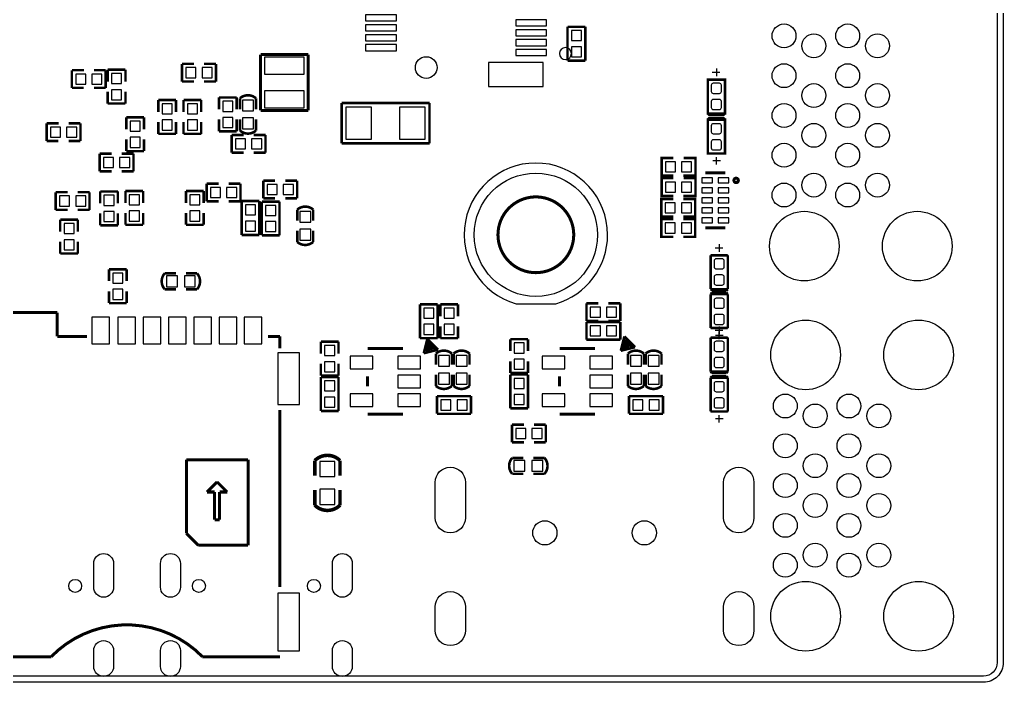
# Model space of a CAD drawing. Extents: x -68.1 to 17, y 26 to 103.8.
# Drawn here: x -32.43 to 17.02, y 28.73 to 62.04 of the extents above; entities that cross this region are included whole.
import ezdxf

# ---------------------------------------------------------------- set-up
doc = ezdxf.new("R2010")
doc.units = 0
for name, color, linetype in [('BG_OUTLINE', 2, 'CONTINUOUS'), ('PG_SILKSCREEN_BOTTOM', 134, 'CONTINUOUS'), ('PIN_BOTTOM', 242, 'CONTINUOUS'), ('RKI_ALL', 1, 'CONTINUOUS'), ('RKO_ALL', 1, 'CONTINUOUS')]:
    doc.layers.add(name, color=color, linetype=linetype)

msp = doc.modelspace()

# ---------------------------------------------------------------- linework, layer by layer
at = {"layer": 'BG_OUTLINE'}
msp.add_lwpolyline([(-66.983102, 103.72598), (16.016986, 103.72598, -0.414199), (17.016984, 102.725982), (17.016984, 29.726128, -0.414243), (16.016986, 28.725876), (-41.66616, 28.725876)], format="xyb", dxfattribs=at)
at = {"layer": 'PG_SILKSCREEN_BOTTOM'}
for points, const_width in [([(-4.0005, 61.6839), (-4.8895, 61.6839)], 0.127), ([(-4.8895, 61.6839), (-4.8895, 59.9821)], 0.127), ([(-4.0005, 59.9821), (-4.0005, 61.6839)], 0.127), ([(-20.323556, 57.482232), (-20.323556, 60.282328)], 0.150114), ([(-20.323556, 60.282328), (-17.923764, 60.282328)], 0.150114), ([(-17.923764, 60.282328), (-17.923764, 57.482232)], 0.150114), ([(-23.66645, 59.81954), (-24.26716, 59.81954)], 0.127), ([(-24.26716, 59.81954), (-24.26716, 58.93054)], 0.127), ([(-22.56536, 59.81954), (-23.16226, 59.81954)], 0.127), ([(-22.56536, 58.93054), (-22.56536, 59.81954)], 0.127), ([(-4.8895, 59.9821), (-4.0005, 59.9821)], 0.127), ([(-29.20619, 59.4995), (-29.8069, 59.4995)], 0.127), ([(-29.8069, 59.4995), (-29.8069, 58.6105)], 0.127), ([(-28.1051, 59.4995), (-28.702, 59.4995)], 0.127), ([(-28.1051, 58.6105), (-28.1051, 59.4995)], 0.127), ([(-27.1145, 59.5249), (-28.0035, 59.5249)], 0.127), ([(-28.0035, 59.5249), (-28.0035, 58.928)], 0.127), ([(-27.1145, 58.92419), (-27.1145, 59.5249)], 0.127), ([(-24.26716, 58.93054), (-23.67026, 58.93054)], 0.127), ([(-23.16226, 58.93054), (-22.56536, 58.93054)], 0.127), ([(2.159, 59.02198), (2.159, 57.32018), (3.0226, 57.32018), (3.0226, 59.02198), (2.159, 59.02198)], 0.127), ([(-29.8069, 58.6105), (-29.21, 58.6105)], 0.127), ([(-28.702, 58.6105), (-28.1051, 58.6105)], 0.127), ([(-28.0035, 58.42), (-28.0035, 57.8231)], 0.127), ([(-27.1145, 57.8231), (-27.1145, 58.42)], 0.127), ([(-28.0035, 57.8231), (-27.1145, 57.8231)], 0.127), ([(-24.5745, 58.0009), (-25.4635, 58.0009)], 0.127), ([(-25.4635, 58.0009), (-25.4635, 57.404)], 0.127), ([(-24.5745, 57.404), (-24.5745, 58.0009)], 0.127), ([(-23.3045, 58.0009), (-24.1935, 58.0009)], 0.127), ([(-24.1935, 58.0009), (-24.1935, 57.404)], 0.127), ([(-23.3045, 57.404), (-23.3045, 58.0009)], 0.127), ([(-21.5265, 58.1279), (-22.4155, 58.1279)], 0.127), ([(-22.4155, 58.1279), (-22.4155, 57.531)], 0.127), ([(-21.5265, 57.52719), (-21.5265, 58.1279)], 0.127), ([(-21.35505, 58.0898), (-21.35505, 57.526936)], 0.130048), ([(-20.55495, 57.526936), (-20.55495, 58.0898)], 0.130048), ([(-16.24838, 57.85612), (-16.24838, 55.82412)], 0.127), ([(-11.82878, 57.85612), (-16.24838, 57.85612)], 0.127), ([(-11.82878, 55.82412), (-11.82878, 57.85612)], 0.127), ([(-17.923764, 57.482232), (-20.323556, 57.482232)], 0.150114), ([(2.159, 57.32018), (2.2352, 57.24398), (2.9464, 57.24398), (3.0226, 57.32018)], 0.127), ([(-30.47619, 56.8325), (-31.0769, 56.8325)], 0.127), ([(-31.0769, 56.8325), (-31.0769, 55.9435)], 0.127), ([(-29.3751, 56.8325), (-29.972, 56.8325)], 0.127), ([(-29.3751, 55.9435), (-29.3751, 56.8325)], 0.127), ([(-26.17978, 57.13222), (-27.06878, 57.13222)], 0.127), ([(-27.06878, 57.13222), (-27.06878, 56.53532)], 0.127), ([(-26.17978, 56.53532), (-26.17978, 57.13222)], 0.127), ([(-25.4635, 56.89981), (-25.4635, 56.2991)], 0.127), ([(-24.5745, 56.2991), (-24.5745, 56.896)], 0.127), ([(-24.1935, 56.89981), (-24.1935, 56.2991)], 0.127), ([(-23.3045, 56.2991), (-23.3045, 56.896)], 0.127), ([(-22.4155, 57.023), (-22.4155, 56.4261)], 0.127), ([(-21.5265, 56.4261), (-21.5265, 57.023)], 0.127), ([(-21.35505, 56.4642), (-21.35505, 57.027064)], 0.130048), ([(-20.55495, 57.027064), (-20.55495, 56.4642)], 0.130048), ([(3.0226, 57.01538), (2.9464, 57.09158), (2.2352, 57.09158), (2.159, 57.01538)], 0.127), ([(3.0226, 55.31358), (3.0226, 57.01538), (2.159, 57.01538), (2.159, 55.31358), (3.0226, 55.31358)], 0.127), ([(-22.4155, 56.4261), (-21.5265, 56.4261)], 0.127), ([(-31.0769, 55.9435), (-30.48, 55.9435)], 0.127), ([(-29.972, 55.9435), (-29.3751, 55.9435)], 0.127), ([(-27.06878, 56.03113), (-27.06878, 55.43042)], 0.127), ([(-26.17978, 55.43042), (-26.17978, 56.02732)], 0.127), ([(-25.4635, 56.2991), (-24.5745, 56.2991)], 0.127), ([(-24.1935, 56.2991), (-23.3045, 56.2991)], 0.127), ([(-21.17217, 56.24576), (-21.77288, 56.24576)], 0.127), ([(-21.77288, 56.24576), (-21.77288, 55.35676)], 0.127), ([(-20.07108, 56.24576), (-20.66798, 56.24576)], 0.127), ([(-20.07108, 55.35676), (-20.07108, 56.24576)], 0.127), ([(-16.24838, 55.82412), (-11.82878, 55.82412)], 0.127), ([(-27.06878, 55.43042), (-26.17978, 55.43042)], 0.127), ([(-21.77288, 55.35676), (-21.17598, 55.35676)], 0.127), ([(-20.66798, 55.35676), (-20.07108, 55.35676)], 0.127), ([(-27.813, 55.3085), (-28.4099, 55.3085)], 0.127), ([(-28.4099, 55.3085), (-28.4099, 54.4195)], 0.127), ([(-26.7081, 55.3085), (-27.305, 55.3085)], 0.127), ([(-26.7081, 54.4195), (-26.7081, 55.3085)], 0.127), ([(0.43434, 55.08498), (-0.16256, 55.08498), (-0.16256, 54.19598), (0.43434, 54.19598)], 0.127), ([(0.93853, 54.19598), (1.53924, 54.19598), (1.53924, 55.08498), (0.94234, 55.08498)], 0.127), ([(-28.4099, 54.4195), (-27.813, 54.4195)], 0.127), ([(-27.30881, 54.4195), (-26.7081, 54.4195)], 0.127), ([(2.039874, 54.335934), (3.040126, 54.335934)], 0.1524), ([(-19.58848, 53.9496), (-20.18538, 53.9496)], 0.127), ([(-20.18538, 53.9496), (-20.18538, 53.0606)], 0.127), ([(-18.48358, 53.9496), (-19.08048, 53.9496)], 0.127), ([(-18.48358, 53.0606), (-18.48358, 53.9496)], 0.127), ([(0.43434, 54.06898), (-0.16256, 54.06898), (-0.16256, 53.17998), (0.43434, 53.17998)], 0.127), ([(0.93853, 53.17998), (1.53924, 53.17998), (1.53924, 54.06898), (0.94234, 54.06898)], 0.127), ([(-30.01899, 53.36794), (-30.6197, 53.36794)], 0.127), ([(-30.6197, 53.36794), (-30.6197, 52.47894)], 0.127), ([(-28.9179, 53.36794), (-29.5148, 53.36794)], 0.127), ([(-28.9179, 52.47894), (-28.9179, 53.36794)], 0.127), ([(-27.4955, 53.4035), (-28.3845, 53.4035)], 0.127), ([(-28.3845, 53.4035), (-28.3845, 52.8066)], 0.127), ([(-27.4955, 52.80279), (-27.4955, 53.4035)], 0.127), ([(-26.2255, 53.4289), (-27.1145, 53.4289)], 0.127), ([(-27.1145, 53.4289), (-27.1145, 52.832)], 0.127), ([(-26.2255, 52.82819), (-26.2255, 53.4289)], 0.127), ([(-23.1775, 53.4289), (-24.0665, 53.4289)], 0.127), ([(-24.0665, 53.4289), (-24.0665, 52.832)], 0.127), ([(-23.1775, 52.82819), (-23.1775, 53.4289)], 0.127), ([(-22.43201, 53.7972), (-23.03272, 53.7972)], 0.127), ([(-23.03272, 53.7972), (-23.03272, 52.9082)], 0.127), ([(-21.33092, 53.7972), (-21.92782, 53.7972)], 0.127), ([(-21.33092, 52.9082), (-21.33092, 53.7972)], 0.127), ([(-23.03272, 52.9082), (-22.43582, 52.9082)], 0.127), ([(-21.92782, 52.9082), (-21.33092, 52.9082)], 0.127), ([(-20.3835, 52.9209), (-21.2725, 52.9209)], 0.127), ([(-21.2725, 52.9209), (-21.2725, 51.2191)], 0.127), ([(-20.3835, 51.2191), (-20.3835, 52.9209)], 0.127), ([(-19.3675, 52.8955), (-20.2565, 52.8955)], 0.127), ([(-20.2565, 52.8955), (-20.2565, 51.1937)], 0.127), ([(-20.18538, 53.0606), (-19.58848, 53.0606)], 0.127), ([(-19.3675, 51.1937), (-19.3675, 52.8955)], 0.127), ([(-19.08429, 53.0606), (-18.48358, 53.0606)], 0.127), ([(0.42799, 53.02758), (-0.17272, 53.02758), (-0.17272, 52.13858), (0.42418, 52.13858)], 0.127), ([(0.93218, 52.13858), (1.52908, 52.13858), (1.52908, 53.02758), (0.93218, 53.02758)], 0.127), ([(-30.6197, 52.47894), (-30.0228, 52.47894)], 0.127), ([(-29.5148, 52.47894), (-28.9179, 52.47894)], 0.127), ([(-18.47723, 51.928776), (-18.47723, 52.49164)], 0.130048), ([(-17.67713, 52.49164), (-17.67713, 51.928776)], 0.130048), ([(-29.50464, 51.98364), (-30.39364, 51.98364)], 0.127), ([(-30.39364, 51.98364), (-30.39364, 51.38674)], 0.127), ([(-29.50464, 51.38293), (-29.50464, 51.98364)], 0.127), ([(-28.3845, 52.2986), (-28.3845, 51.7017)], 0.127), ([(-27.4955, 51.7017), (-27.4955, 52.2986)], 0.127), ([(-27.1145, 52.324), (-27.1145, 51.7271)], 0.127), ([(-26.2255, 51.7271), (-26.2255, 52.324)], 0.127), ([(-24.0665, 52.324), (-24.0665, 51.7271)], 0.127), ([(-23.1775, 51.7271), (-23.1775, 52.324)], 0.127), ([(0.42799, 52.01158), (-0.17272, 52.01158), (-0.17272, 51.12258), (0.42418, 51.12258)], 0.127), ([(0.93218, 51.12258), (1.52908, 51.12258), (1.52908, 52.01158), (0.93218, 52.01158)], 0.127), ([(-28.3845, 51.7017), (-27.4955, 51.7017)], 0.127), ([(-27.1145, 51.7271), (-26.2255, 51.7271)], 0.127), ([(-24.0665, 51.7271), (-23.1775, 51.7271)], 0.127), ([(-18.47723, 51.428904), (-18.47723, 50.86604)], 0.130048), ([(-17.67713, 50.86604), (-17.67713, 51.428904)], 0.130048), ([(3.040126, 51.582066), (2.039874, 51.582066)], 0.1524), ([(-30.39364, 50.87874), (-30.39364, 50.28184)], 0.127), ([(-29.50464, 50.28184), (-29.50464, 50.87874)], 0.127), ([(-21.2725, 51.2191), (-20.3835, 51.2191)], 0.127), ([(-20.2565, 51.1937), (-19.3675, 51.1937)], 0.127), ([(-30.39364, 50.28184), (-29.50464, 50.28184)], 0.127), ([(2.30124, 50.19548), (2.30124, 48.49368)], 0.127), ([(3.16484, 50.19548), (2.30124, 50.19548)], 0.127), ([(3.16484, 48.49368), (3.16484, 50.19548)], 0.127), ([(-27.94254, 49.4919), (-27.94254, 48.895)], 0.127), ([(-27.05354, 49.4919), (-27.94254, 49.4919)], 0.127), ([(-27.05354, 48.895), (-27.05354, 49.4919)], 0.127), ([(-25.14092, 49.28743), (-24.578056, 49.28743)], 0.130048), ([(-23.51532, 49.28743), (-24.078184, 49.28743)], 0.130048), ([(-24.578056, 48.48733), (-25.14092, 48.48733)], 0.130048), ([(-24.078184, 48.48733), (-23.51532, 48.48733)], 0.130048), ([(2.30124, 48.49368), (3.16484, 48.49368)], 0.127), ([(2.30124, 48.49368), (2.37744, 48.41748)], 0.127), ([(2.37744, 48.41748), (3.08864, 48.41748)], 0.127), ([(3.08864, 48.41748), (3.16484, 48.49368)], 0.127), ([(-27.94254, 48.39081), (-27.94254, 47.7901)], 0.127), ([(-27.05354, 47.7901), (-27.05354, 48.387)], 0.127), ([(2.37744, 48.31588), (2.30124, 48.23968)], 0.127), ([(3.16484, 48.23968), (2.30124, 48.23968)], 0.127), ([(2.30124, 48.23968), (2.30124, 46.53788)], 0.127), ([(3.08864, 48.31588), (2.37744, 48.31588)], 0.127), ([(3.16484, 48.23968), (3.08864, 48.31588)], 0.127), ([(3.16484, 46.53788), (3.16484, 48.23968)], 0.127), ([(-27.94254, 47.7901), (-27.05354, 47.7901)], 0.127), ([(-11.414252, 47.72914), (-12.303252, 47.72914)], 0.127), ([(-12.303252, 47.72914), (-12.303252, 46.02734)], 0.127), ([(-11.414252, 46.02734), (-11.414252, 47.72914)], 0.127), ([(-10.398252, 47.72914), (-11.287252, 47.72914)], 0.127), ([(-11.287252, 47.72914), (-11.287252, 47.13224)], 0.127), ([(-10.398252, 47.13224), (-10.398252, 47.72914)], 0.127), ([(-3.34264, 47.782988), (-3.93954, 47.782988)], 0.127), ([(-3.93954, 47.782988), (-3.93954, 46.893988)], 0.127), ([(-2.23774, 47.782988), (-2.83464, 47.782988)], 0.127), ([(-2.23774, 46.893988), (-2.23774, 47.782988)], 0.127), ([(-30.54604, 47.314612), (-34.846006, 47.314612)], 0.1524), ([(-30.54604, 46.114716), (-30.54604, 47.314612)], 0.1524), ([(-11.287252, 46.62805), (-11.287252, 46.02734)], 0.127), ([(-10.398252, 46.02734), (-10.398252, 46.62424)], 0.127), ([(-3.93954, 46.893988), (-3.34264, 46.893988)], 0.127), ([(-3.93954, 46.843188), (-3.93954, 45.954188)], 0.127), ([(-2.23774, 46.843188), (-3.93954, 46.843188)], 0.127), ([(-2.83845, 46.893988), (-2.23774, 46.893988)], 0.127), ([(-2.23774, 45.954188), (-2.23774, 46.843188)], 0.127), ([(2.30124, 46.53788), (3.16484, 46.53788)], 0.127), ([(-29.045916, 46.114716), (-30.54604, 46.114716)], 0.1524), ([(-19.945858, 46.114716), (-19.34591, 46.114716)], 0.1524), ([(-19.34591, 46.114716), (-19.34591, 45.514768)], 0.1524), ([(-12.303252, 46.02734), (-11.414252, 46.02734)], 0.127), ([(-11.939524, 45.98797), (-12.119102, 45.269404)], 0.127), ([(-11.400536, 45.449236), (-11.939524, 45.98797)], 0.127), ([(-11.287252, 46.02734), (-10.398252, 46.02734)], 0.127), ([(-6.876796, 45.97654), (-7.765796, 45.97654)], 0.127), ([(-7.765796, 45.97654), (-7.765796, 45.37964)], 0.127), ([(-6.876796, 45.37583), (-6.876796, 45.97654)], 0.127), ([(-3.93954, 45.954188), (-2.23774, 45.954188)], 0.127), ([(-2.034286, 46.11624), (-2.213864, 45.397674)], 0.127), ([(-2.016506, 45.954442), (-2.05232, 45.846746)], 0.127), ([(-1.495552, 45.577252), (-2.034286, 46.11624)], 0.127), ([(-1.657096, 45.595286), (-2.016506, 45.954442)], 0.127), ([(2.30124, 46.0502), (2.30124, 44.3484)], 0.127), ([(3.16484, 46.0502), (2.30124, 46.0502)], 0.127), ([(3.16484, 44.3484), (3.16484, 46.0502)], 0.127), ([(-16.401796, 45.84954), (-17.290796, 45.84954)], 0.127), ([(-17.290796, 45.84954), (-17.290796, 45.25264)], 0.127), ([(-16.401796, 45.24883), (-16.401796, 45.84954)], 0.127), ([(-14.941296, 45.50664), (-14.306296, 45.50664)], 0.1524), ([(-14.306296, 45.50664), (-13.798296, 45.50664)], 0.1524), ([(-13.798296, 45.50664), (-13.163296, 45.50664)], 0.1524), ([(-12.119102, 45.269404), (-11.400536, 45.449236)], 0.127), ([(-11.975338, 45.628814), (-12.029186, 45.35932)], 0.127), ([(-11.777726, 45.431202), (-11.975338, 45.628814)], 0.127), ([(-11.92149, 45.826172), (-11.957304, 45.718476)], 0.127), ([(-11.957304, 45.718476), (-11.688064, 45.449236)], 0.127), ([(-11.849608, 45.395134), (-11.939524, 45.48505)], 0.127), ([(-11.562334, 45.467016), (-11.92149, 45.826172)], 0.127), ([(-11.688064, 45.449236), (-11.777726, 45.431202)], 0.127), ([(-11.490452, 45.538898), (-11.562334, 45.467016)], 0.127), ([(-11.400536, 45.449236), (-11.490452, 45.538898)], 0.127), ([(-5.289296, 45.50664), (-4.654296, 45.50664)], 0.1524), ([(-4.654296, 45.50664), (-4.146296, 45.50664)], 0.1524), ([(-4.146296, 45.50664), (-3.511296, 45.50664)], 0.1524), ([(-2.213864, 45.397674), (-1.495552, 45.577252)], 0.127), ([(-2.070354, 45.757084), (-2.124202, 45.48759)], 0.127), ([(-2.124202, 45.48759), (-1.944624, 45.523404)], 0.127), ([(-1.872742, 45.559472), (-2.070354, 45.757084)], 0.127), ([(-2.05232, 45.846746), (-1.782826, 45.577252)], 0.127), ([(-1.944624, 45.523404), (-2.034286, 45.61332)], 0.127), ([(-1.782826, 45.577252), (-1.872742, 45.559472)], 0.127), ([(-1.585468, 45.667168), (-1.657096, 45.595286)], 0.127), ([(-1.495552, 45.577252), (-1.585468, 45.667168)], 0.127), ([(-12.029186, 45.35932), (-11.849608, 45.395134)], 0.127), ([(-11.505946, 44.689776), (-11.505946, 45.25264)], 0.130048), ([(-10.705846, 45.25264), (-10.705846, 44.689776)], 0.130048), ([(-10.616946, 44.689776), (-10.616946, 45.25264)], 0.130048), ([(-9.816846, 45.25264), (-9.816846, 44.689776)], 0.130048), ([(-1.853946, 44.689776), (-1.853946, 45.25264)], 0.130048), ([(-1.053846, 45.25264), (-1.053846, 44.689776)], 0.130048), ([(-0.964946, 44.689776), (-0.964946, 45.25264)], 0.130048), ([(-0.164846, 45.25264), (-0.164846, 44.689776)], 0.130048), ([(-17.290796, 44.74464), (-17.290796, 44.14774)], 0.127), ([(-16.401796, 44.14774), (-16.401796, 44.74464)], 0.127), ([(-7.765796, 44.87164), (-7.765796, 44.27474)], 0.127), ([(-6.876796, 44.27474), (-6.876796, 44.87164)], 0.127), ([(-17.290796, 44.14774), (-16.401796, 44.14774)], 0.127), ([(-16.401796, 44.07154), (-17.290796, 44.07154)], 0.127), ([(-17.290796, 44.07154), (-17.290796, 42.36974)], 0.127), ([(-16.401796, 42.36974), (-16.401796, 44.07154)], 0.127), ([(-14.941296, 44.10964), (-14.941296, 43.60164)], 0.1524), ([(-11.505946, 44.189904), (-11.505946, 43.62704)], 0.130048), ([(-10.705846, 43.62704), (-10.705846, 44.189904)], 0.130048), ([(-10.616946, 44.189904), (-10.616946, 43.62704)], 0.130048), ([(-9.816846, 43.62704), (-9.816846, 44.189904)], 0.130048), ([(-7.765796, 44.27474), (-6.876796, 44.27474)], 0.127), ([(-6.876796, 44.19854), (-7.765796, 44.19854)], 0.127), ([(-7.765796, 44.19854), (-7.765796, 42.49674)], 0.127), ([(-6.876796, 42.49674), (-6.876796, 44.19854)], 0.127), ([(-5.289296, 44.10964), (-5.289296, 43.60164)], 0.1524), ([(-1.853946, 44.189904), (-1.853946, 43.62704)], 0.130048), ([(-1.053846, 43.62704), (-1.053846, 44.189904)], 0.130048), ([(-0.964946, 44.189904), (-0.964946, 43.62704)], 0.130048), ([(-0.164846, 43.62704), (-0.164846, 44.189904)], 0.130048), ([(2.30124, 44.3484), (3.16484, 44.3484)], 0.127), ([(2.30124, 44.3484), (2.37744, 44.2722)], 0.127), ([(2.37744, 44.1198), (2.30124, 44.0436)], 0.127), ([(3.16484, 44.0436), (2.30124, 44.0436)], 0.127), ([(2.30124, 44.0436), (2.30124, 42.3418)], 0.127), ([(2.37744, 44.2722), (3.08864, 44.2722)], 0.127), ([(3.08864, 44.1198), (2.37744, 44.1198)], 0.127), ([(3.08864, 44.2722), (3.16484, 44.3484)], 0.127), ([(3.16484, 44.0436), (3.08864, 44.1198)], 0.127), ([(3.16484, 42.3418), (3.16484, 44.0436)], 0.127), ([(-9.747504, 43.113452), (-11.449304, 43.113452)], 0.127), ([(-11.449304, 43.113452), (-11.449304, 42.224452)], 0.127), ([(-9.747504, 42.224452), (-9.747504, 43.113452)], 0.127), ([(-0.095504, 43.113452), (-1.797304, 43.113452)], 0.127), ([(-1.797304, 43.113452), (-1.797304, 42.224452)], 0.127), ([(-0.095504, 42.224452), (-0.095504, 43.113452)], 0.127), ([(-7.765796, 42.49674), (-6.876796, 42.49674)], 0.127), ([(-19.34591, 33.514792), (-19.34591, 42.414698)], 0.1524), ([(-17.290796, 42.36974), (-16.401796, 42.36974)], 0.127), ([(-14.941296, 42.20464), (-13.163296, 42.20464)], 0.1524), ([(-11.449304, 42.224452), (-9.747504, 42.224452)], 0.127), ([(-5.289296, 42.20464), (-3.511296, 42.20464)], 0.1524), ([(-1.797304, 42.224452), (-0.095504, 42.224452)], 0.127), ([(2.30124, 42.3418), (3.16484, 42.3418)], 0.127), ([(-7.08279, 41.67886), (-7.6835, 41.67886)], 0.127), ([(-7.6835, 41.67886), (-7.6835, 40.78986)], 0.127), ([(-5.9817, 41.67886), (-6.5786, 41.67886)], 0.127), ([(-5.9817, 40.78986), (-5.9817, 41.67886)], 0.127), ([(-7.6835, 40.78986), (-7.0866, 40.78986)], 0.127), ([(-6.5786, 40.78986), (-5.9817, 40.78986)], 0.127), ([(-7.67334, 40.00881), (-7.110476, 40.00881)], 0.130048), ([(-6.04774, 40.00881), (-6.610604, 40.00881)], 0.130048), ([(-24.045926, 39.914576), (-20.945856, 39.914576)], 0.1524), ([(-24.045926, 36.214812), (-24.045926, 39.914576)], 0.1524), ([(-20.945856, 39.914576), (-20.945856, 35.61461)], 0.1524), ([(-17.59712, 39.873682), (-17.59712, 39.111682)], 0.180086), ([(-16.32712, 39.873682), (-16.32712, 39.111682)], 0.180086), ([(-7.110476, 39.20871), (-7.67334, 39.20871)], 0.130048), ([(-6.610604, 39.20871), (-6.04774, 39.20871)], 0.130048), ([(-23.016718, 38.293802), (-22.508718, 38.801802)], 0.1524), ([(-22.508718, 38.801802), (-22.000718, 38.293802)], 0.1524), ([(-22.635718, 38.293802), (-23.016718, 38.293802)], 0.1524), ([(-22.635718, 36.896802), (-22.635718, 38.293802)], 0.1524), ([(-22.000718, 38.293802), (-22.381718, 38.293802)], 0.1524), ([(-22.381718, 38.293802), (-22.381718, 36.896802)], 0.1524), ([(-17.59712, 37.631878), (-17.59712, 38.393878)], 0.180086), ([(-16.32712, 37.631878), (-16.32712, 38.393878)], 0.180086), ([(-22.381718, 36.896802), (-22.635718, 36.896802)], 0.1524), ([(-23.445978, 35.61461), (-24.045926, 36.214812)], 0.1524), ([(-20.945856, 35.61461), (-23.445978, 35.61461)], 0.1524), ([(-30.846014, 30.014672), (-34.846006, 30.014672)], 0.1524), ([(-19.34591, 30.014672), (-23.245826, 30.014672)], 0.1524)]:
    msp.add_lwpolyline(points, dxfattribs=dict(at, const_width=const_width))
msp.add_lwpolyline([(-4.694936, 60.334144, 1), (-5.295014, 60.334056, 1)], format="xyb", close=True, dxfattribs=at)
for points in [[(2.7686, 59.37758), (2.3876, 59.37758)], [(2.5908, 59.58078), (2.5908, 59.19978)], [(2.1463, 59.03468), (3.0353, 59.03468)], [(3.0353, 57.33288), (2.1463, 57.33288)], [(2.1463, 57.00268), (3.0353, 57.00268)], [(3.0353, 55.30088), (2.1463, 55.30088)], [(2.413, 54.95798), (2.794, 54.95798)], [(2.5908, 54.75478), (2.5908, 55.13578)], [(2.91084, 50.55108), (2.52984, 50.55108)], [(2.73304, 50.75428), (2.73304, 50.37328)], [(2.28854, 50.20818), (3.17754, 50.20818)], [(3.17754, 48.50638), (2.28854, 48.50638)], [(2.28854, 48.22698), (3.17754, 48.22698)], [(3.17754, 46.52518), (2.28854, 46.52518)], [(2.73304, 46.609), (2.73304, 46.228)], [(2.28854, 46.0629), (3.17754, 46.0629)], [(2.91084, 46.4058), (2.52984, 46.4058)], [(2.55524, 46.18228), (2.93624, 46.18228)], [(2.73304, 45.97908), (2.73304, 46.36008)], [(3.17754, 44.3611), (2.28854, 44.3611)], [(2.28854, 44.0309), (3.17754, 44.0309)], [(3.17754, 42.3291), (2.28854, 42.3291)], [(2.73304, 41.783), (2.73304, 42.164)], [(2.55524, 41.9862), (2.93624, 41.9862)]]:
    msp.add_lwpolyline(points, dxfattribs=at)
for points, const_width in [([(-20.55495, 58.0898, 0.377946), (-21.35505, 58.0898)], 0.130048), ([(-20.55495, 56.4642, -0.377946), (-21.35505, 56.4642)], 0.130048), ([(3.696208, 53.95976, 1), (3.47472, 53.95976, 1), (3.696208, 53.95976)], 0.1524), ([(-4.578096, 51.226212, 1.000013), (-8.387842, 51.225958, 0.999987), (-4.578096, 51.226212)], 0.1524), ([(-18.47723, 52.49164, -0.377914), (-17.67713, 52.49164)], 0.130048), ([(-18.47723, 50.86604, 0.377978), (-17.67713, 50.86604)], 0.130048), ([(-25.14092, 48.48733, -0.377946), (-25.14092, 49.28743)], 0.130048), ([(-23.51532, 48.48733, 0.377946), (-23.51532, 49.28743)], 0.130048), ([(-11.505946, 45.25264, -0.377925), (-10.705846, 45.25264)], 0.130048), ([(-10.616946, 45.25264, -0.377925), (-9.816846, 45.25264)], 0.130048), ([(-1.853946, 45.25264, -0.377925), (-1.053846, 45.25264)], 0.130048), ([(-0.964946, 45.25264, -0.377925), (-0.164846, 45.25264)], 0.130048), ([(-11.505946, 43.62704, 0.377967), (-10.705846, 43.62704)], 0.130048), ([(-10.616946, 43.62704, 0.377967), (-9.816846, 43.62704)], 0.130048), ([(-1.853946, 43.62704, 0.377967), (-1.053846, 43.62704)], 0.130048), ([(-0.964946, 43.62704, 0.377967), (-0.164846, 43.62704)], 0.130048), ([(-16.32712, 39.873682, 0.414259), (-17.59712, 39.873682)], 0.180086), ([(-7.67334, 39.20871, -0.377956), (-7.67334, 40.00881)], 0.130048), ([(-6.04774, 39.20871, 0.377935), (-6.04774, 40.00881)], 0.130048), ([(-16.32712, 37.631878, -0.414259), (-17.59712, 37.631878)], 0.180086), ([(-23.245826, 30.014672, 0.421311), (-30.846014, 30.014672)], 0.1524)]:
    msp.add_lwpolyline(points, format="xyb", dxfattribs=dict(at, const_width=const_width))
at = {"layer": 'PIN_BOTTOM'}
for points in [[(-15.044674, 61.981588), (-13.495274, 61.981588), (-13.495274, 62.286388), (-15.044674, 62.286388)], [(-7.494778, 61.731652), (-5.945378, 61.731652), (-5.945378, 62.036452), (-7.494778, 62.036452)], [(-15.044674, 61.481716), (-13.495274, 61.481716), (-13.495274, 61.786516), (-15.044674, 61.786516)], [(-7.494778, 61.23178), (-5.945378, 61.23178), (-5.945378, 61.53658), (-7.494778, 61.53658)], [(-4.699, 60.9854), (-4.191, 60.9854), (-4.191, 61.4934), (-4.699, 61.4934)], [(-15.044674, 60.98159), (-13.495274, 60.98159), (-13.495274, 61.28639), (-15.044674, 61.28639)], [(-7.494778, 60.731654), (-5.945378, 60.731654), (-5.945378, 61.036454), (-7.494778, 61.036454)], [(-15.044674, 60.481718), (-13.495274, 60.481718), (-13.495274, 60.786518), (-15.044674, 60.786518)], [(-7.494778, 60.231782), (-5.945378, 60.231782), (-5.945378, 60.536582), (-7.494778, 60.536582)], [(-4.699, 60.1726), (-4.191, 60.1726), (-4.191, 60.6806), (-4.699, 60.6806)], [(-20.123658, 59.307222), (-18.123662, 59.307222), (-18.123662, 60.157106), (-20.123658, 60.157106)], [(-8.866632, 58.687208), (-6.123432, 58.687208), (-6.123432, 59.881008), (-8.866632, 59.881008)], [(-24.07666, 59.62904), (-24.07666, 59.12104), (-23.56866, 59.12104), (-23.56866, 59.62904)], [(-23.26386, 59.62904), (-23.26386, 59.12104), (-22.75586, 59.12104), (-22.75586, 59.62904)], [(-29.6164, 59.309), (-29.6164, 58.801), (-29.1084, 58.801), (-29.1084, 59.309)], [(-28.8036, 59.309), (-28.8036, 58.801), (-28.2956, 58.801), (-28.2956, 59.309)], [(-27.305, 59.3344), (-27.813, 59.3344), (-27.813, 58.8264), (-27.305, 58.8264)], [(-27.305, 58.5216), (-27.813, 58.5216), (-27.813, 58.0136), (-27.305, 58.0136)], [(-20.123658, 57.607454), (-18.123662, 57.607454), (-18.123662, 58.457338), (-20.123658, 58.457338)], [(-21.717, 57.9374), (-22.225, 57.9374), (-22.225, 57.4294), (-21.717, 57.4294)], [(-21.229955, 57.452133), (-20.680045, 57.452133), (-20.680045, 58.002043), (-21.229955, 58.002043)], [(-25.273, 57.3024), (-24.765, 57.3024), (-24.765, 57.8104), (-25.273, 57.8104)], [(-24.003, 57.3024), (-23.495, 57.3024), (-23.495, 57.8104), (-24.003, 57.8104)], [(-14.73708, 56.04002), (-14.73708, 57.64022), (-16.03248, 57.64022), (-16.03248, 56.04002)], [(-12.04468, 56.04002), (-12.04468, 57.64022), (-13.34008, 57.64022), (-13.34008, 56.04002)], [(-26.87828, 56.43372), (-26.37028, 56.43372), (-26.37028, 56.94172), (-26.87828, 56.94172)], [(-25.273, 56.4896), (-24.765, 56.4896), (-24.765, 56.9976), (-25.273, 56.9976)], [(-24.003, 56.4896), (-23.495, 56.4896), (-23.495, 56.9976), (-24.003, 56.9976)], [(-21.717, 57.1246), (-22.225, 57.1246), (-22.225, 56.6166), (-21.717, 56.6166)], [(-21.229955, 56.551957), (-20.680045, 56.551957), (-20.680045, 57.101867), (-21.229955, 57.101867)], [(-30.8864, 56.642), (-30.8864, 56.134), (-30.3784, 56.134), (-30.3784, 56.642)], [(-30.0736, 56.642), (-30.0736, 56.134), (-29.5656, 56.134), (-29.5656, 56.642)], [(-26.87828, 55.62092), (-26.37028, 55.62092), (-26.37028, 56.12892), (-26.87828, 56.12892)], [(-21.58238, 56.05526), (-21.58238, 55.54726), (-21.07438, 55.54726), (-21.07438, 56.05526)], [(-20.76958, 56.05526), (-20.76958, 55.54726), (-20.26158, 55.54726), (-20.26158, 56.05526)], [(-27.7114, 54.61), (-27.7114, 55.118), (-28.2194, 55.118), (-28.2194, 54.61)], [(-26.8986, 54.61), (-26.8986, 55.118), (-27.4066, 55.118), (-27.4066, 54.61)], [(0.53594, 54.38648), (0.53594, 54.89448), (0.02794, 54.89448), (0.02794, 54.38648)], [(1.34874, 54.38648), (1.34874, 54.89448), (0.84074, 54.89448), (0.84074, 54.38648)], [(2.389886, 54.085998), (1.856486, 54.085998), (1.856486, 53.831998), (2.389886, 53.831998)], [(3.223514, 54.085998), (2.690114, 54.085998), (2.690114, 53.831998), (3.223514, 53.831998)], [(-22.84222, 53.6067), (-22.84222, 53.0987), (-22.33422, 53.0987), (-22.33422, 53.6067)], [(-22.02942, 53.6067), (-22.02942, 53.0987), (-21.52142, 53.0987), (-21.52142, 53.6067)], [(-19.48688, 53.2511), (-19.48688, 53.7591), (-19.99488, 53.7591), (-19.99488, 53.2511)], [(-18.67408, 53.2511), (-18.67408, 53.7591), (-19.18208, 53.7591), (-19.18208, 53.2511)], [(0.53594, 53.37048), (0.53594, 53.87848), (0.02794, 53.87848), (0.02794, 53.37048)], [(1.34874, 53.37048), (1.34874, 53.87848), (0.84074, 53.87848), (0.84074, 53.37048)], [(2.389886, 53.586126), (1.856486, 53.586126), (1.856486, 53.332126), (2.389886, 53.332126)], [(3.223514, 53.586126), (2.690114, 53.586126), (2.690114, 53.332126), (3.223514, 53.332126)], [(-30.4292, 53.17744), (-30.4292, 52.66944), (-29.9212, 52.66944), (-29.9212, 53.17744)], [(-29.6164, 53.17744), (-29.6164, 52.66944), (-29.1084, 52.66944), (-29.1084, 53.17744)], [(-27.686, 53.213), (-28.194, 53.213), (-28.194, 52.705), (-27.686, 52.705)], [(-26.416, 53.2384), (-26.924, 53.2384), (-26.924, 52.7304), (-26.416, 52.7304)], [(-23.368, 53.2384), (-23.876, 53.2384), (-23.876, 52.7304), (-23.368, 52.7304)], [(2.389886, 53.086), (1.856486, 53.086), (1.856486, 52.832), (2.389886, 52.832)], [(2.690114, 52.832), (3.223514, 52.832), (3.223514, 53.086), (2.690114, 53.086)], [(-26.416, 52.4256), (-26.924, 52.4256), (-26.924, 51.9176), (-26.416, 51.9176)], [(-23.368, 52.4256), (-23.876, 52.4256), (-23.876, 51.9176), (-23.368, 51.9176)], [(-21.082, 52.2224), (-20.574, 52.2224), (-20.574, 52.7304), (-21.082, 52.7304)], [(-20.066, 52.197), (-19.558, 52.197), (-19.558, 52.705), (-20.066, 52.705)], [(0.01778, 52.83708), (0.01778, 52.32908), (0.52578, 52.32908), (0.52578, 52.83708)], [(0.83058, 52.83708), (0.83058, 52.32908), (1.33858, 52.32908), (1.33858, 52.83708)], [(2.389886, 52.585874), (1.856486, 52.585874), (1.856486, 52.331874), (2.389886, 52.331874)], [(3.223514, 52.585874), (2.690114, 52.585874), (2.690114, 52.331874), (3.223514, 52.331874)], [(-27.686, 52.4002), (-28.194, 52.4002), (-28.194, 51.8922), (-27.686, 51.8922)], [(-17.802225, 52.403883), (-18.352135, 52.403883), (-18.352135, 51.853973), (-17.802225, 51.853973)], [(2.389886, 52.086002), (1.856486, 52.086002), (1.856486, 51.832002), (2.389886, 51.832002)], [(3.223514, 52.086002), (2.690114, 52.086002), (2.690114, 51.832002), (3.223514, 51.832002)], [(-29.69514, 51.79314), (-30.20314, 51.79314), (-30.20314, 51.28514), (-29.69514, 51.28514)], [(-21.082, 51.4096), (-20.574, 51.4096), (-20.574, 51.9176), (-21.082, 51.9176)], [(-20.066, 51.3842), (-19.558, 51.3842), (-19.558, 51.8922), (-20.066, 51.8922)], [(-17.802225, 51.503707), (-18.352135, 51.503707), (-18.352135, 50.953797), (-17.802225, 50.953797)], [(0.01778, 51.82108), (0.01778, 51.31308), (0.52578, 51.31308), (0.52578, 51.82108)], [(0.83058, 51.82108), (0.83058, 51.31308), (1.33858, 51.31308), (1.33858, 51.82108)], [(-29.69514, 50.98034), (-30.20314, 50.98034), (-30.20314, 50.47234), (-29.69514, 50.47234)], [(-27.75204, 48.7934), (-27.24404, 48.7934), (-27.24404, 49.3014), (-27.75204, 49.3014)], [(-25.053163, 49.162335), (-25.053163, 48.612425), (-24.503253, 48.612425), (-24.503253, 49.162335)], [(-24.152987, 49.162335), (-24.152987, 48.612425), (-23.603077, 48.612425), (-23.603077, 49.162335)], [(-27.75204, 47.9806), (-27.24404, 47.9806), (-27.24404, 48.4886), (-27.75204, 48.4886)], [(-12.112752, 47.03064), (-11.604752, 47.03064), (-11.604752, 47.53864), (-12.112752, 47.53864)], [(-11.096752, 47.03064), (-10.588752, 47.03064), (-10.588752, 47.53864), (-11.096752, 47.53864)], [(-3.24104, 47.084488), (-3.24104, 47.592488), (-3.74904, 47.592488), (-3.74904, 47.084488)], [(-2.42824, 47.084488), (-2.42824, 47.592488), (-2.93624, 47.592488), (-2.93624, 47.084488)], [(-27.921458, 45.74159), (-27.921458, 47.08779), (-28.810458, 47.08779), (-28.810458, 45.74159)], [(-26.60142, 45.74159), (-26.60142, 47.08779), (-27.49042, 47.08779), (-27.49042, 45.74159)], [(-25.33142, 45.74159), (-25.33142, 47.08779), (-26.22042, 47.08779), (-26.22042, 45.74159)], [(-24.06142, 45.74159), (-24.06142, 47.08779), (-24.95042, 47.08779), (-24.95042, 45.74159)], [(-22.79142, 45.74159), (-22.79142, 47.08779), (-23.68042, 47.08779), (-23.68042, 45.74159)], [(-21.52142, 45.74159), (-21.52142, 47.08779), (-22.41042, 47.08779), (-22.41042, 45.74159)], [(-20.25142, 45.74159), (-20.25142, 47.08779), (-21.14042, 47.08779), (-21.14042, 45.74159)], [(-12.112752, 46.21784), (-11.604752, 46.21784), (-11.604752, 46.72584), (-12.112752, 46.72584)], [(-11.096752, 46.21784), (-10.588752, 46.21784), (-10.588752, 46.72584), (-11.096752, 46.72584)], [(-3.24104, 46.144688), (-3.24104, 46.652688), (-3.74904, 46.652688), (-3.74904, 46.144688)], [(-2.42824, 46.144688), (-2.42824, 46.652688), (-2.93624, 46.652688), (-2.93624, 46.144688)], [(-16.592296, 45.65904), (-17.100296, 45.65904), (-17.100296, 45.15104), (-16.592296, 45.15104)], [(-7.067296, 45.78604), (-7.575296, 45.78604), (-7.575296, 45.27804), (-7.067296, 45.27804)], [(-18.359882, 42.694352), (-18.359882, 45.285152), (-19.452082, 45.285152), (-19.452082, 42.694352)], [(-14.680692, 44.4881), (-14.680692, 45.1231), (-15.823692, 45.1231), (-15.823692, 44.4881)], [(-12.2809, 44.4881), (-12.2809, 45.1231), (-13.4239, 45.1231), (-13.4239, 44.4881)], [(-10.830941, 45.164883), (-11.380851, 45.164883), (-11.380851, 44.614973), (-10.830941, 44.614973)], [(-9.941941, 45.164883), (-10.491851, 45.164883), (-10.491851, 44.614973), (-9.941941, 44.614973)], [(-5.028692, 44.4881), (-5.028692, 45.1231), (-6.171692, 45.1231), (-6.171692, 44.4881)], [(-2.6289, 44.4881), (-2.6289, 45.1231), (-3.7719, 45.1231), (-3.7719, 44.4881)], [(-1.178941, 45.164883), (-1.728851, 45.164883), (-1.728851, 44.614973), (-1.178941, 44.614973)], [(-0.289941, 45.164883), (-0.839851, 45.164883), (-0.839851, 44.614973), (-0.289941, 44.614973)], [(-16.592296, 44.84624), (-17.100296, 44.84624), (-17.100296, 44.33824), (-16.592296, 44.33824)], [(-7.067296, 44.97324), (-7.575296, 44.97324), (-7.575296, 44.46524), (-7.067296, 44.46524)], [(-12.2809, 43.53814), (-12.2809, 44.17314), (-13.4239, 44.17314), (-13.4239, 43.53814)], [(-10.830941, 44.264707), (-11.380851, 44.264707), (-11.380851, 43.714797), (-10.830941, 43.714797)], [(-9.941941, 44.264707), (-10.491851, 44.264707), (-10.491851, 43.714797), (-9.941941, 43.714797)], [(-2.6289, 43.53814), (-2.6289, 44.17314), (-3.7719, 44.17314), (-3.7719, 43.53814)], [(-1.178941, 44.264707), (-1.728851, 44.264707), (-1.728851, 43.714797), (-1.178941, 43.714797)], [(-0.289941, 44.264707), (-0.839851, 44.264707), (-0.839851, 43.714797), (-0.289941, 43.714797)], [(-17.100296, 43.37304), (-16.592296, 43.37304), (-16.592296, 43.88104), (-17.100296, 43.88104)], [(-7.575296, 43.50004), (-7.067296, 43.50004), (-7.067296, 44.00804), (-7.575296, 44.00804)], [(-17.100296, 42.56024), (-16.592296, 42.56024), (-16.592296, 43.06824), (-17.100296, 43.06824)], [(-14.680692, 42.58818), (-14.680692, 43.22318), (-15.823692, 43.22318), (-15.823692, 42.58818)], [(-12.2809, 42.58818), (-12.2809, 43.22318), (-13.4239, 43.22318), (-13.4239, 42.58818)], [(-7.575296, 42.68724), (-7.067296, 42.68724), (-7.067296, 43.19524), (-7.575296, 43.19524)], [(-5.028692, 42.58818), (-5.028692, 43.22318), (-6.171692, 43.22318), (-6.171692, 42.58818)], [(-2.6289, 42.58818), (-2.6289, 43.22318), (-3.7719, 43.22318), (-3.7719, 42.58818)], [(-11.258804, 42.922952), (-11.258804, 42.414952), (-10.750804, 42.414952), (-10.750804, 42.922952)], [(-10.446004, 42.922952), (-10.446004, 42.414952), (-9.938004, 42.414952), (-9.938004, 42.922952)], [(-1.606804, 42.922952), (-1.606804, 42.414952), (-1.098804, 42.414952), (-1.098804, 42.922952)], [(-0.794004, 42.922952), (-0.794004, 42.414952), (-0.286004, 42.414952), (-0.286004, 42.922952)], [(-7.493, 41.48836), (-7.493, 40.98036), (-6.985, 40.98036), (-6.985, 41.48836)], [(-6.6802, 41.48836), (-6.6802, 40.98036), (-6.1722, 40.98036), (-6.1722, 41.48836)], [(-17.34185, 39.072058), (-16.58239, 39.072058), (-16.58239, 39.831518), (-17.34185, 39.831518)], [(-7.585583, 39.883715), (-7.585583, 39.333805), (-7.035673, 39.333805), (-7.035673, 39.883715)], [(-6.685407, 39.883715), (-6.685407, 39.333805), (-6.135497, 39.333805), (-6.135497, 39.883715)], [(-17.34185, 37.674042), (-16.58239, 37.674042), (-16.58239, 38.433502), (-17.34185, 38.433502)], [(-18.359882, 30.311852), (-18.359882, 33.207452), (-19.452082, 33.207452), (-19.452082, 30.311852)]]:
    msp.add_lwpolyline(points, close=True, dxfattribs=at)
for points in [[(2.7432, 58.84418), (2.4384, 58.84418, 0.414214), (2.3368, 58.74258), (2.3368, 58.43778, 0.414214), (2.4384, 58.33618), (2.7432, 58.33618, 0.414214), (2.8448, 58.43778), (2.8448, 58.74258, 0.414214)], [(2.7432, 58.03138), (2.4384, 58.03138, 0.414214), (2.3368, 57.92978), (2.3368, 57.62498, 0.414214), (2.4384, 57.52338), (2.7432, 57.52338, 0.414214), (2.8448, 57.62498), (2.8448, 57.92978, 0.414214)], [(2.4384, 56.30418), (2.7432, 56.30418, 0.414214), (2.8448, 56.40578), (2.8448, 56.71058, 0.414214), (2.7432, 56.81218), (2.4384, 56.81218, 0.414214), (2.3368, 56.71058), (2.3368, 56.40578, 0.414214)], [(2.4384, 55.49138), (2.7432, 55.49138, 0.414214), (2.8448, 55.59298), (2.8448, 55.89778, 0.414214), (2.7432, 55.99938), (2.4384, 55.99938, 0.414214), (2.3368, 55.89778), (2.3368, 55.59298, 0.414214)], [(2.88544, 50.01768), (2.58064, 50.01768, 0.414214), (2.47904, 49.91608), (2.47904, 49.61128, 0.414214), (2.58064, 49.50968), (2.88544, 49.50968, 0.414214), (2.98704, 49.61128), (2.98704, 49.91608, 0.414214)], [(2.88544, 49.20488), (2.58064, 49.20488, 0.414214), (2.47904, 49.10328), (2.47904, 48.79848, 0.414214), (2.58064, 48.69688), (2.88544, 48.69688, 0.414214), (2.98704, 48.79848), (2.98704, 49.10328, 0.414214)], [(2.58064, 47.52848), (2.88544, 47.52848, 0.414214), (2.98704, 47.63008), (2.98704, 47.93488, 0.414214), (2.88544, 48.03648), (2.58064, 48.03648, 0.414214), (2.47904, 47.93488), (2.47904, 47.63008, 0.414214)], [(2.58064, 46.71568), (2.88544, 46.71568, 0.414214), (2.98704, 46.81728), (2.98704, 47.12208, 0.414214), (2.88544, 47.22368), (2.58064, 47.22368, 0.414214), (2.47904, 47.12208), (2.47904, 46.81728, 0.414214)], [(2.88544, 45.8724), (2.58064, 45.8724, 0.414214), (2.47904, 45.7708), (2.47904, 45.466, 0.414214), (2.58064, 45.3644), (2.88544, 45.3644, 0.414214), (2.98704, 45.466), (2.98704, 45.7708, 0.414214)], [(2.88544, 45.0596), (2.58064, 45.0596, 0.414214), (2.47904, 44.958), (2.47904, 44.6532, 0.414214), (2.58064, 44.5516), (2.88544, 44.5516, 0.414214), (2.98704, 44.6532), (2.98704, 44.958, 0.414214)], [(2.58064, 43.3324), (2.88544, 43.3324, 0.414214), (2.98704, 43.434), (2.98704, 43.7388, 0.414214), (2.88544, 43.8404), (2.58064, 43.8404, 0.414214), (2.47904, 43.7388), (2.47904, 43.434, 0.414214)], [(2.58064, 42.5196), (2.88544, 42.5196, 0.414214), (2.98704, 42.6212), (2.98704, 42.926, 0.414214), (2.88544, 43.0276), (2.58064, 43.0276, 0.414214), (2.47904, 42.926), (2.47904, 42.6212, 0.414214)], [(-10.018522, 38.778688), (-10.018522, 37.000688, -1), (-11.542522, 37.000688), (-11.542522, 38.778688, -1)], [(4.481322, 38.778688), (4.481322, 37.000688, -1), (2.957322, 37.000688), (2.957322, 38.778688, -1)], [(-27.711781, 34.703766), (-27.711781, 33.50387, -1), (-28.711779, 33.50387), (-28.711779, 34.703766, -1)], [(-24.351869, 34.703766), (-24.351869, 33.50387, -1), (-25.351867, 33.50387), (-25.351867, 34.703766, -1)], [(-15.711805, 34.703766), (-15.711805, 33.50387, -1), (-16.711803, 33.50387), (-16.711803, 34.703766, -1)], [(-10.018522, 32.526732), (-10.018522, 31.332932, -1), (-11.542522, 31.332932), (-11.542522, 32.526732, -1)], [(4.481322, 32.526732), (4.481322, 31.332932, -1), (2.957322, 31.332932), (2.957322, 32.526732, -1)], [(-27.711781, 30.32379), (-27.711781, 29.52369, -1), (-28.711779, 29.52369), (-28.711779, 30.32379, -1)], [(-24.351869, 30.32379), (-24.351869, 29.52369, -1), (-25.351867, 29.52369), (-25.351867, 30.32379, -1)], [(-15.711805, 30.32379), (-15.711805, 29.52369, -1), (-16.711803, 29.52369), (-16.711803, 30.32379, -1)]]:
    msp.add_lwpolyline(points, format="xyb", close=True, dxfattribs=at)
for centre, radius in [((5.992114, 61.224922), 0.599948), ((9.19226, 61.224922), 0.599948), ((7.492238, 60.724796), 0.599948), ((10.69213, 60.724796), 0.599948), ((-11.99515, 59.63412), 0.5461), ((5.992114, 59.224926), 0.599948), ((9.19226, 59.224926), 0.599948), ((7.492238, 58.224928), 0.599948), ((10.69213, 58.224928), 0.599948), ((5.992114, 57.22493), 0.599948), ((9.19226, 57.22493), 0.599948), ((7.492238, 56.224932), 0.599948), ((10.69213, 56.224932), 0.599948), ((5.992114, 55.224934), 0.599948), ((9.19226, 55.224934), 0.599948), ((-6.483096, 51.226212), 3.099943), ((7.492238, 53.72481), 0.599948), ((10.69213, 53.72481), 0.599948), ((5.992114, 53.224938), 0.599948), ((9.19226, 53.224938), 0.599948), ((7.012178, 50.654966), 1.75006), ((12.692126, 50.654966), 1.75006), ((7.077202, 45.187108), 1.75006), ((12.75715, 45.187108), 1.75006), ((6.057138, 42.617136), 0.599948), ((9.257284, 42.617136), 0.599948), ((7.557262, 42.11701), 0.599948), ((10.757154, 42.11701), 0.599948), ((6.057138, 40.61714), 0.599948), ((9.257284, 40.61714), 0.599948), ((7.557262, 39.617142), 0.599948), ((10.757154, 39.617142), 0.599948), ((6.057138, 38.617144), 0.599948), ((9.257284, 38.617144), 0.599948), ((7.557262, 37.617146), 0.599948), ((10.757154, 37.617146), 0.599948), ((6.057138, 36.617148), 0.599948), ((9.257284, 36.617148), 0.599948), ((-6.030722, 36.239704), 0.6096), ((-1.030732, 36.239704), 0.6096), ((7.557262, 35.117024), 0.599948), ((10.757154, 35.117024), 0.599948), ((6.057138, 34.617152), 0.599948), ((9.257284, 34.617152), 0.599948), ((-29.6418, 33.57372), 0.324993), ((-23.421848, 33.57372), 0.324993), ((-17.641824, 33.57372), 0.324993), ((7.077202, 32.04718), 1.75006), ((12.75715, 32.04718), 1.75006)]:
    msp.add_circle(centre, radius, dxfattribs=at)
at = {"layer": 'RKI_ALL'}
msp.add_lwpolyline([(16.712184, 29.726128, -0.414256), (16.016986, 29.030676), (-42.456354, 29.030676), (-42.456354, 29.830776), (-48.066198, 29.830776), (-48.066198, 29.030676), (-66.983102, 29.030676, -0.414321), (-67.6783, 29.726128), (-67.6783, 102.725982, -0.414214), (-66.983102, 103.42118), (16.016986, 103.42118, -0.414192), (16.712184, 102.725982)], format="xyb", close=True, dxfattribs=at)
at = {"layer": 'RKO_ALL'}
msp.add_lwpolyline([(-2.876296, 51.226212, 2.004459), (-7.480554, 47.759874), (-5.485638, 47.759874, 0.334343)], format="xyb", close=True, dxfattribs=at)

doc.saveas('drawing.dxf')
